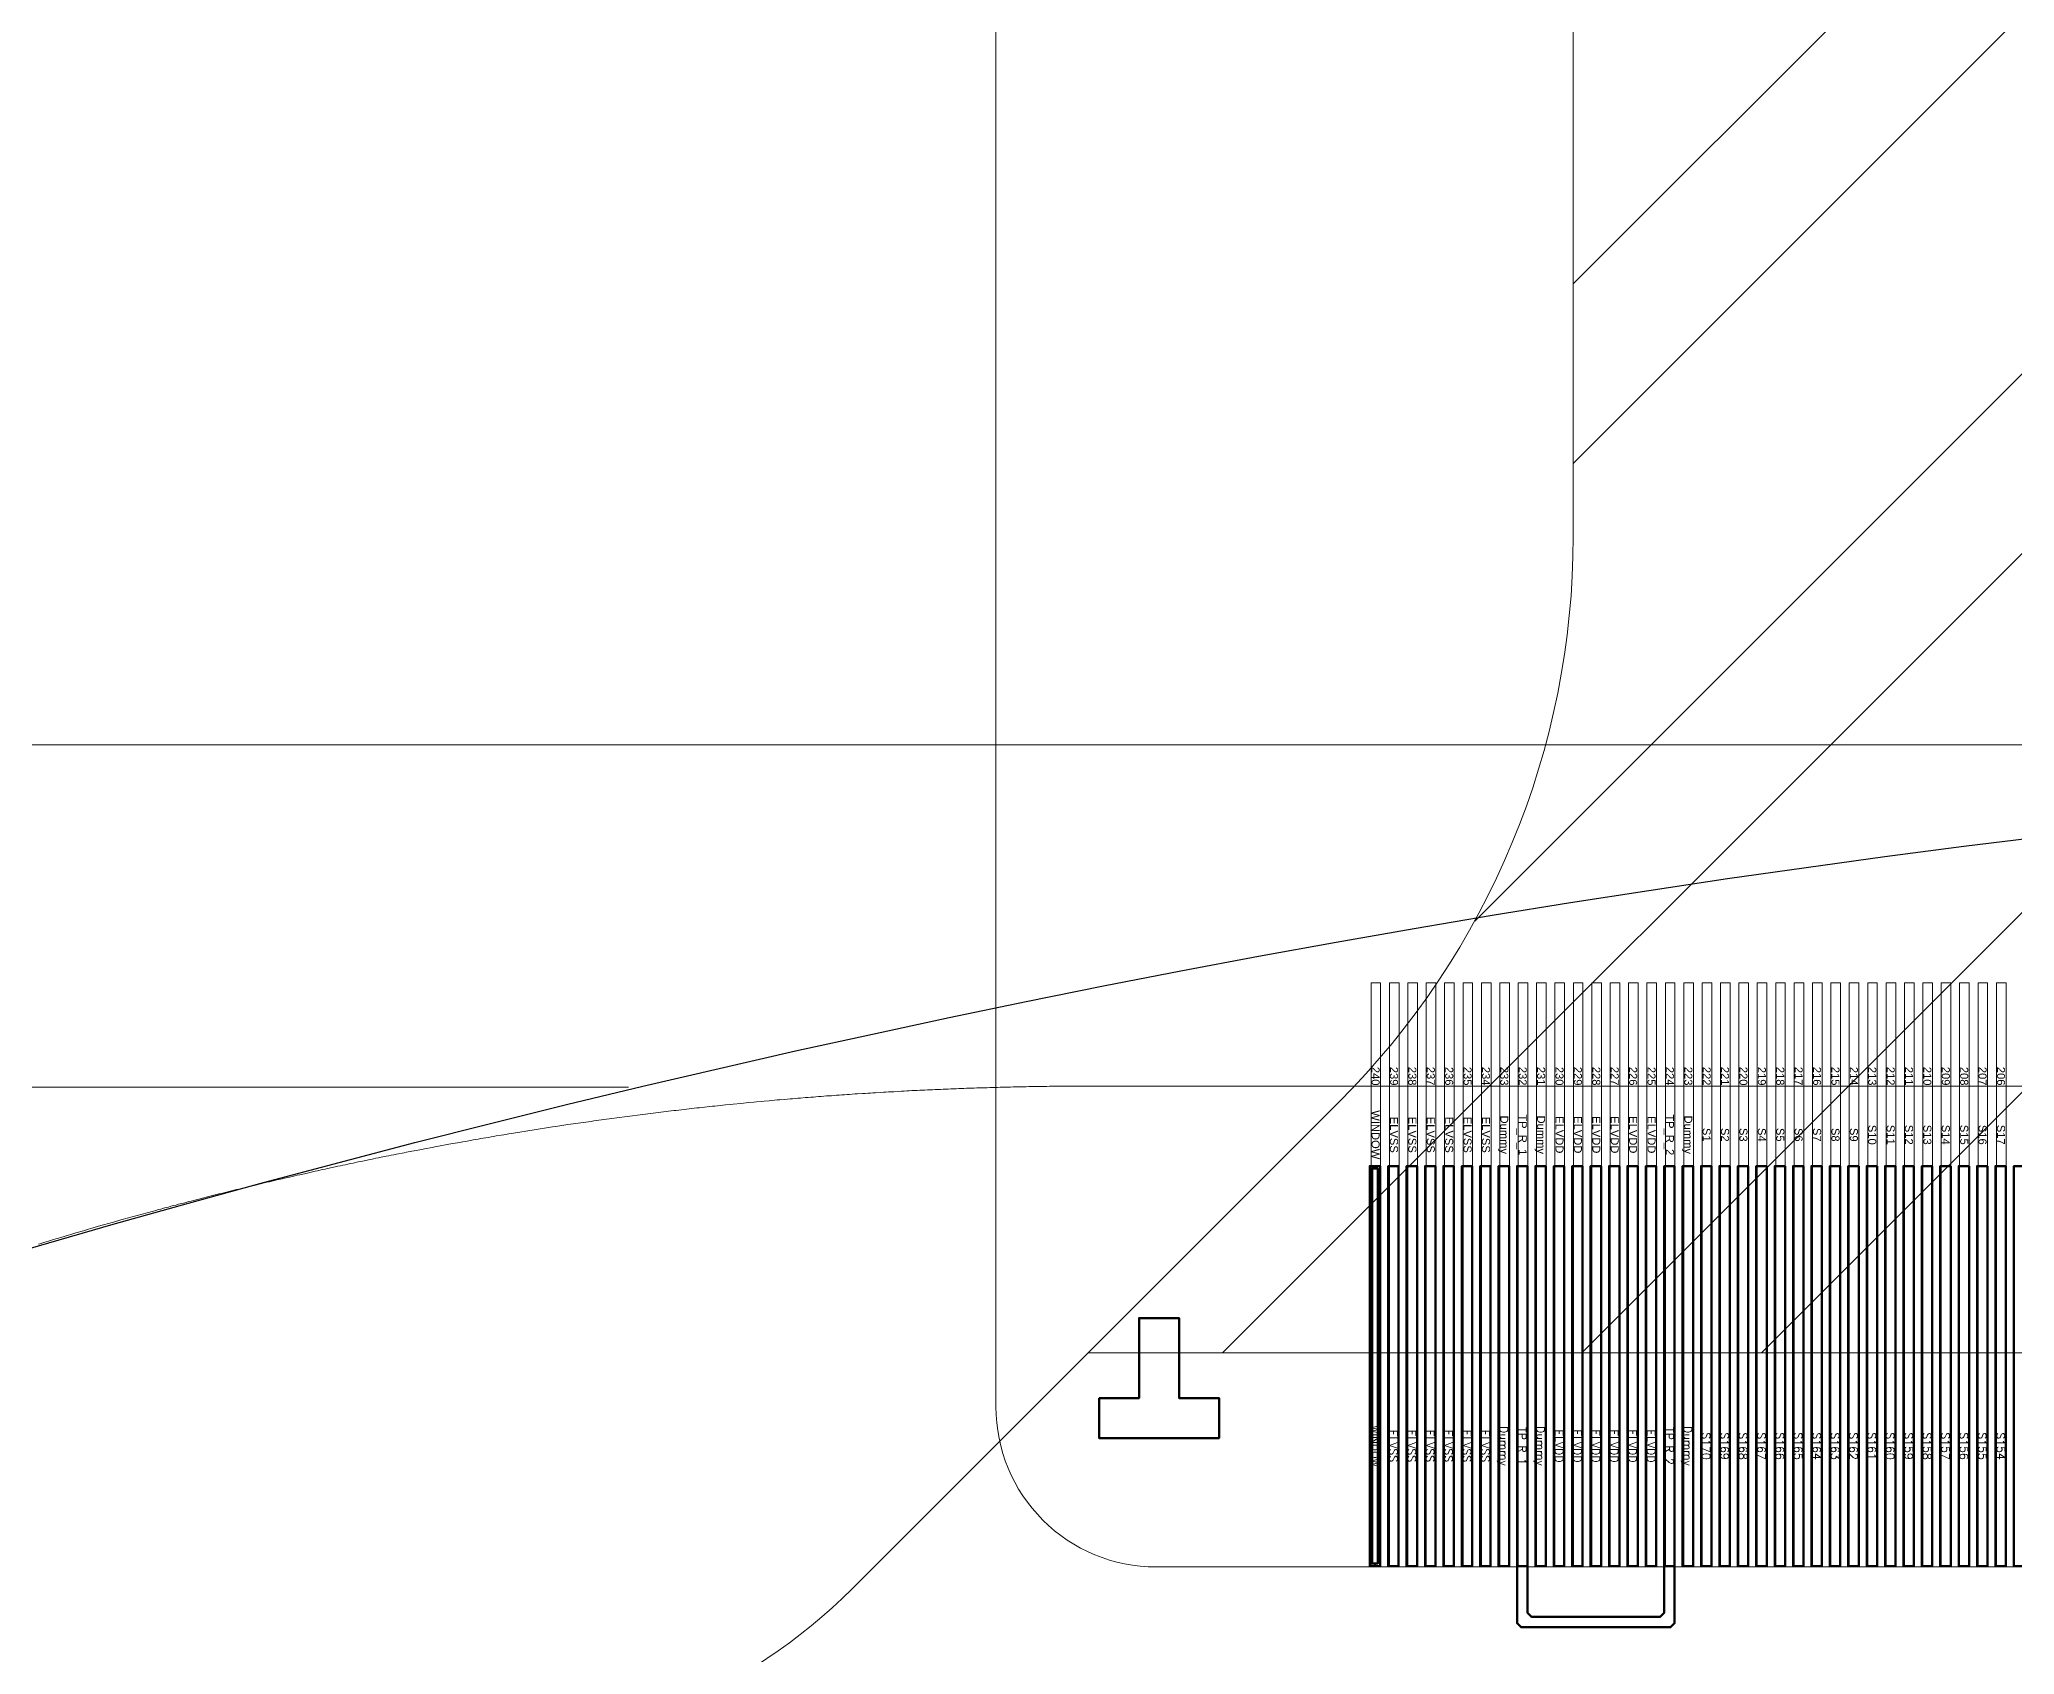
# Model space of a CAD drawing. Header units: millimetres. Extents: x 1403 to 2381, y 158 to 387.
# Drawn here: x 2187.608 to 2190.077, y 296.032 to 298.051 of the extents above; entities that cross this region are included whole.
import ezdxf
from ezdxf.enums import TextEntityAlignment as Align

# ---------------------------------------------------------------- set-up
doc = ezdxf.new("R2010")
doc.units = ezdxf.units.MM
doc.layers.get('0').update_dxf_attribs({"lineweight": 5})
doc.layers.get('Defpoints').update_dxf_attribs({"lineweight": 5})
for name, color, linetype, lineweight in [('COF', 2, 'Continuous', 5), ('DIM', 3, 'Continuous', 5), ('FPC', 50, 'Continuous', 5), ('Gate1.drawing', 3, 'Continuous', 100), ('ITO', 2, 'Continuous', 5), ('Label.drawing', 7, 'Continuous', 100), ('Layout.drawing', 1, 'Continuous', 5), ('SD1.drawing', 30, 'Continuous', 100)]:
    doc.layers.add(name, color=color, linetype=linetype, lineweight=lineweight)
doc.layers.add('COVER LENS', color=6, linetype='Continuous')
doc.styles.add('MBC_Arial_Font', font='arial.ttf')
doc.styles.add('RD', font='ROMAND.shx', dxfattribs={"width": 0.8})
doc.styles.get("Standard").update_dxf_attribs({"font": 'txt', "bigfont": 'gbcbig.shx'})
doc.dimstyles.new('DIM', dxfattribs={"dimtxt": 1.5, "dimasz": 0.8, "dimexe": 0, "dimexo": 0.5, "dimgap": 0.11, "dimtad": 0, "dimzin": 1, "dimdsep": 46, "dimtxsty": 'RD', "dimcen": 0, "dimclrd": 256, "dimclre": 256, "dimclrt": 256, "dimadec": 0, "dimazin": 0, "dimtm": 1e-09, "dimtfac": 1, "dimtofl": 0, "dimtmove": 0, "dimatfit": 3, "dimfxl": 1, "dimlwe": -1, "dimarcsym": 0})

# ---------------------------------------------------------------- blocks, each defined once
blk = doc.blocks.new('cof_mark')
at = {"layer": 'SD1.drawing', "color": 30, "linetype": 'Continuous', "lineweight": 100}
blk.add_lwpolyline([(0, 0.1), (0.05, 0.1), (0.05, 0), (0.1, 0), (0.1, 0.1), (0.15, 0.1), (0.15, 0.15), (0, 0.15)], close=True, dxfattribs=at)
blk = doc.blocks.new('cof_unit')
at = {"layer": 'Gate1.drawing', "color": 3, "linetype": 'Continuous', "lineweight": 100}
blk.add_lwpolyline([(0, 0), (0.013, 0), (0.013, 0.5), (0, 0.5)], close=True, dxfattribs=at)
at = {"layer": 'SD1.drawing', "color": 30, "linetype": 'Continuous', "lineweight": 100}
blk.add_lwpolyline([(0, 0), (0.013, 0), (0.013, 0.5), (0, 0.5)], close=True, dxfattribs=at)
blk = doc.blocks.new('cof_window')
at = {"layer": 'SD1.drawing', "color": 30, "linetype": 'Continuous', "lineweight": 100}
blk.add_lwpolyline([(0, 0), (0.013, 0), (0.013, 0.5), (0.006275, 0.5), (0.006275, 0.497), (0.01, 0.497), (0.01, 0.003), (0.003, 0.003), (0.003, 0.497), (0.006275, 0.497), (0.006275, 0.5), (0, 0.5)], close=True, dxfattribs=at)
blk = doc.blocks.new('cof')
at = {"layer": 'Gate1.drawing', "color": 3, "linetype": 'Continuous', "lineweight": 100}
blk.add_lwpolyline([(5.142, 0.5), (5.142, 0.5585), (5.147, 0.5635), (5.308, 0.5635), (5.313, 0.5585), (5.313, 0.5), (5.326, 0.5), (5.326, 0.5715), (5.321, 0.5765), (5.134, 0.5765), (5.129, 0.5715), (5.129, 0.5)], close=True, dxfattribs=at)
at = {"color": 1, "linetype": 'Continuous', "lineweight": 100, "row_count": 1, "column_count": 118, "row_spacing": 0.5, "column_spacing": 0.023}
blk.add_blockref('cof_unit', (2.783, 0), dxfattribs=at)
at = {"color": 1, "linetype": 'Continuous', "lineweight": 100}
blk.add_blockref('cof_window', (5.497, 0), dxfattribs=at)
at = {"color": 1, "linetype": 'Continuous', "lineweight": 100, "xscale": -1}
blk.add_blockref('cof_mark', (5.8485, 0.19), dxfattribs=at)
at = {"layer": 'Label.drawing', "color": 7, "linetype": 'Continuous', "lineweight": 100}
for s, p in [('Dummy', (5.1125, 0.35)), ('TP_R_2', (5.1355, 0.35)), ('Dummy', (5.2965, 0.35)), ('Dummy', (5.3425, 0.35)), ('WINDOW', (5.5035, 0.35)), ('S154', (4.7215, 0.35)), ('S155', (4.7445, 0.35)), ('S156', (4.7675, 0.35)), ('S157', (4.7905, 0.35)), ('S158', (4.8135, 0.35)), ('S159', (4.8365, 0.35)), ('S160', (4.8595, 0.35)), ('S161', (4.8825, 0.35)), ('S162', (4.9055, 0.35)), ('S163', (4.9285, 0.35)), ('S164', (4.9515, 0.35)), ('S165', (4.9745, 0.35)), ('S166', (4.9975, 0.35)), ('S167', (5.0205, 0.35)), ('S168', (5.0435, 0.35)), ('S169', (5.0665, 0.35)), ('S170', (5.0895, 0.35)), ('ELVDD', (5.1585, 0.35)), ('ELVDD', (5.1815, 0.35)), ('ELVDD', (5.2045, 0.35)), ('ELVDD', (5.2275, 0.35)), ('ELVDD', (5.2505, 0.35)), ('ELVDD', (5.2735, 0.35)), ('TP_R_1', (5.3195, 0.35)), ('ELVSS', (5.3655, 0.35)), ('ELVSS', (5.3885, 0.35)), ('ELVSS', (5.4115, 0.35)), ('ELVSS', (5.4345, 0.35)), ('ELVSS', (5.4575, 0.35)), ('ELVSS', (5.4805, 0.35))]:
    blk.add_text(s, height=0.01, rotation=90, dxfattribs=at).set_placement(p, align=Align.MIDDLE_CENTER)
blk = doc.blocks.new('main_pad')
at = {"color": 1, "linetype": 'Continuous', "lineweight": 100}
blk.add_blockref('cof', (-2.755, -15.2733), dxfattribs=at)
blk = doc.blocks.new('R104A3M-001-POL-V01-A')
at = {"layer": 'ITO', "linetype": 'Continuous', "lineweight": 5}
blk.add_lwpolyline([(670.1249, 331.0164), (670.128, 331.0173), (670.1311, 331.0183), (670.1342, 331.0192), (670.1373, 331.0202), (670.1435, 331.022), (670.1466, 331.023), (670.1497, 331.0239), (670.1529, 331.0249), (670.1622, 331.0276), (670.1653, 331.0286), (670.1715, 331.0304), (670.1747, 331.0313), (670.1778, 331.0322), (670.1809, 331.0332), (670.1871, 331.035), (670.1903, 331.0359), (670.2027, 331.0395), (670.2059, 331.0404), (670.2121, 331.0422), (670.2152, 331.043), (670.2184, 331.0439), (670.2277, 331.0466), (670.2309, 331.0475), (670.234, 331.0483), (670.2371, 331.0492), (670.2403, 331.0501), (670.2434, 331.0509), (670.2465, 331.0518), (670.2497, 331.0527), (670.2528, 331.0535), (670.2559, 331.0544), (670.2591, 331.0552), (670.2622, 331.0561), (670.2653, 331.0569), (670.2685, 331.0578), (670.2716, 331.0586), (670.2747, 331.0595), (670.2779, 331.0603), (670.281, 331.0612), (670.2842, 331.062), (670.2873, 331.0628), (670.2904, 331.0637), (670.2936, 331.0645), (670.2967, 331.0653), (670.2999, 331.0662), (670.3061, 331.0678), (670.3093, 331.0686), (670.3124, 331.0695), (670.3156, 331.0703), (670.3187, 331.0711), (670.3219, 331.0719), (670.325, 331.0727), (670.3282, 331.0735), (670.3313, 331.0743), (670.3345, 331.0751), (670.3376, 331.0759), (670.3408, 331.0767), (670.3439, 331.0775), (670.3471, 331.0783), (670.3502, 331.0791), (670.3534, 331.0799), (670.3565, 331.0807), (670.3597, 331.0815), (670.3628, 331.0822), (670.366, 331.083), (670.3691, 331.0838), (670.3723, 331.0846), (670.3754, 331.0853), (670.3818, 331.0869), (670.3849, 331.0876), (670.3881, 331.0884), (670.3912, 331.0892), (670.3944, 331.0899), (670.3975, 331.0907), (670.4007, 331.0914), (670.4039, 331.0922), (670.407, 331.0929), (670.4102, 331.0937), (670.4134, 331.0944), (670.4165, 331.0952), (670.4197, 331.0959), (670.4228, 331.0967), (670.4292, 331.0981), (670.4323, 331.0989), (670.4387, 331.1003), (670.4418, 331.101), (670.445, 331.1018), (670.4482, 331.1025), (670.4513, 331.1032), (670.4609, 331.1053), (670.464, 331.106), (670.4672, 331.1067), (670.4704, 331.1075), (670.4735, 331.1082), (670.4799, 331.1096), (670.4831, 331.1102), (670.4862, 331.1109), (670.4958, 331.113), (670.4989, 331.1137), (670.5021, 331.1144), (670.5053, 331.115), (670.5085, 331.1157), (670.5116, 331.1164), (670.5148, 331.1171), (670.518, 331.1177), (670.5244, 331.1191), (670.5275, 331.1197), (670.5339, 331.1211), (670.5371, 331.1217), (670.5403, 331.1224), (670.5435, 331.123), (670.5466, 331.1237), (670.5498, 331.1243), (670.553, 331.125), (670.5594, 331.1262), (670.5626, 331.1269), (670.5657, 331.1275), (670.5689, 331.1281), (670.5721, 331.1288), (670.5817, 331.1306), (670.5849, 331.1313), (670.5913, 331.1325), (670.5944, 331.1331), (670.604, 331.1349), (670.6072, 331.1356), (670.6168, 331.1374), (670.62, 331.1379), (670.6424, 331.1421), (670.6456, 331.1426), (670.6487, 331.1432), (670.6551, 331.1444), (670.6583, 331.1449), (670.6647, 331.1461), (670.6679, 331.1466), (670.6711, 331.1472), (670.6743, 331.1477), (670.6775, 331.1483), (670.6807, 331.1488), (670.6839, 331.1494), (670.6872, 331.1499), (670.6904, 331.1505), (670.6936, 331.151), (670.6968, 331.1516), (670.7032, 331.1526), (670.7064, 331.1532), (670.7128, 331.1542), (670.716, 331.1548), (670.7288, 331.1568), (670.732, 331.1574), (670.7384, 331.1584), (670.7417, 331.1589), (670.7673, 331.1629), (670.7706, 331.1634), (670.7738, 331.1638), (670.7866, 331.1658), (670.7898, 331.1662), (670.793, 331.1667), (670.7963, 331.1672), (670.7995, 331.1676), (670.8059, 331.1686), (670.8091, 331.169), (670.8123, 331.1695), (670.8156, 331.1699), (670.8188, 331.1704), (670.822, 331.1708), (670.8252, 331.1713), (670.8284, 331.1717), (670.8316, 331.1722), (670.8349, 331.1726), (670.8381, 331.173), (670.8413, 331.1735), (670.8477, 331.1743), (670.851, 331.1748), (670.8574, 331.1756), (670.8606, 331.1761), (670.8639, 331.1765), (670.8767, 331.1781), (670.88, 331.1785), (670.8896, 331.1797), (670.8929, 331.1801), (670.9025, 331.1813), (670.9058, 331.1817), (670.9154, 331.1829), (670.9187, 331.1833), (670.9219, 331.1836), (670.9283, 331.1844), (670.9316, 331.1848), (670.9348, 331.1851), (670.938, 331.1855), (670.9413, 331.1859), (670.9445, 331.1862), (670.9477, 331.1866), (670.9509, 331.1869), (670.9542, 331.1873), (670.9574, 331.1876), (670.9606, 331.188), (670.9639, 331.1883), (670.9671, 331.1887), (670.9703, 331.189), (670.9736, 331.1894), (670.98, 331.19), (670.9833, 331.1904), (670.9897, 331.191), (670.993, 331.1914), (671.0026, 331.1923), (671.0059, 331.1926), (671.0091, 331.193), (671.0124, 331.1933), (671.0188, 331.1939), (671.0221, 331.1942), (671.0285, 331.1948), (671.0318, 331.1951), (671.0382, 331.1957), (671.0415, 331.196), (671.0479, 331.1966), (671.0512, 331.1968), (671.0576, 331.1974), (671.0609, 331.1977), (671.0641, 331.198), (671.0674, 331.1982), (671.0738, 331.1988), (671.0771, 331.199), (671.0835, 331.1996), (671.0868, 331.1998), (671.09, 331.2001), (671.0933, 331.2003), (671.0965, 331.2006), (671.0997, 331.2008), (671.103, 331.2011), (671.1062, 331.2013), (671.1095, 331.2016), (671.1159, 331.202), (671.1192, 331.2023), (671.1224, 331.2025), (671.1257, 331.2027), (671.1289, 331.203), (671.1321, 331.2032), (671.1354, 331.2034), (671.1386, 331.2036), (671.1419, 331.2039), (671.1451, 331.2041), (671.1484, 331.2043), (671.1548, 331.2047), (671.1581, 331.2049), (671.1613, 331.2051), (671.1646, 331.2053), (671.1678, 331.2055), (671.1711, 331.2057), (671.1775, 331.2061), (671.1808, 331.2063), (671.184, 331.2065), (671.1873, 331.2067), (671.1905, 331.2069), (671.1938, 331.207), (671.2002, 331.2074), (671.2035, 331.2076), (671.2067, 331.2078), (671.21, 331.2079), (671.2132, 331.2081), (671.2165, 331.2083), (671.2197, 331.2084), (671.223, 331.2086), (671.2262, 331.2087), (671.2294, 331.2089), (671.2327, 331.209), (671.2359, 331.2092), (671.2392, 331.2093), (671.2424, 331.2095), (671.2457, 331.2096), (671.2489, 331.2098), (671.2522, 331.2099), (671.2554, 331.2101), (671.2587, 331.2102), (671.2619, 331.2103), (671.2652, 331.2105), (671.2716, 331.2107), (671.2749, 331.2108), (671.2781, 331.2109), (671.2814, 331.2111), (671.2846, 331.2112), (671.2879, 331.2113), (671.2911, 331.2114), (671.2944, 331.2115), (671.2976, 331.2116), (671.3009, 331.2117), (671.3041, 331.2118), (671.3074, 331.2119), (671.3106, 331.212), (671.3139, 331.2121), (671.3171, 331.2122), (671.3204, 331.2123), (671.3236, 331.2124), (671.3269, 331.2125), (671.3301, 331.2126), (671.3333, 331.2126), (671.3366, 331.2127), (671.3398, 331.2128), (671.3431, 331.2129), (671.3463, 331.2129), (671.3496, 331.213), (671.3528, 331.2131), (671.3561, 331.2131), (671.3593, 331.2132), (671.3626, 331.2133), (671.3658, 331.2133), (671.3691, 331.2134), (671.3723, 331.2134), (671.3756, 331.2135), (671.3788, 331.2135), (671.3821, 331.2136), (671.3853, 331.2136), (671.3886, 331.2137), (671.3951, 331.2137), (671.3983, 331.2138), (671.4048, 331.2138), (671.4081, 331.2139), (671.4211, 331.2139), (671.4243, 331.214), (677.6633, 331.214)], dxfattribs=at)
at = {"color": 1, "linetype": 'Continuous', "lineweight": 5, "rotation": 180}
blk.add_blockref('main_pad', (674.5438, 315.8407), dxfattribs=at)
blk = doc.blocks.new('*D35')
at = {"layer": 'Defpoints', "color": 0, "lineweight": 5, "transparency": 16777216}
for p in [(2188.8447, 296.7417), (2165.9637, 266.7453), (2192.0104, 266.7453)]:
    blk.add_point(p, dxfattribs=at)
at = {"layer": 'DIM', "transparency": 16777216}
for p, q in [((2188.3447, 296.7417), (2165.9637, 296.7417)), ((2191.5104, 266.7453), (2165.9637, 266.7453))]:
    blk.add_line(p, q, dxfattribs=at)
at = {"layer": 'DIM', "lineweight": -2, "transparency": 16777216}
for p, q in [((2165.9637, 295.9417), (2165.9637, 293.6502)), ((2165.9637, 267.5453), (2165.9637, 269.0874))]:
    blk.add_line(p, q, dxfattribs=at)
at = {"layer": 'DIM', "lineweight": 5, "transparency": 16777216}
for points in [[(2165.8303, 295.9417), (2166.097, 295.9417), (2165.9637, 296.7417)], [(2165.8303, 267.5453), (2166.097, 267.5453), (2165.9637, 266.7453)]]:
    blk.add_solid(points, dxfattribs=at)
at = {"layer": 'DIM', "lineweight": 5, "transparency": 16777216, "insert": (2165.9637, 281.3688), "char_height": 1.5, "attachment_point": 5, "rotation": 90, "style": 'RD'}
blk.add_mtext('30.00±0.15(Panel Outline)', dxfattribs=at)
blk = doc.blocks.new('*D45')
at = {"layer": 'Defpoints', "color": 0, "lineweight": 5, "transparency": 16777216}
for p in [(2192.2925, 350.2241), (2165.9637, 296.7417), (2187.7929, 296.7417)]:
    blk.add_point(p, dxfattribs=at)
at = {"layer": 'DIM', "transparency": 16777216}
for p, q in [((2191.7925, 350.2241), (2165.9637, 350.2241)), ((2187.2929, 296.7417), (2165.9637, 296.7417))]:
    blk.add_line(p, q, dxfattribs=at)
at = {"layer": 'DIM', "lineweight": -2, "transparency": 16777216}
for p, q in [((2165.9637, 349.4241), (2165.9637, 328.1929)), ((2165.9637, 297.5417), (2165.9637, 318.7729))]:
    blk.add_line(p, q, dxfattribs=at)
at = {"layer": 'DIM', "lineweight": 5, "transparency": 16777216}
for points in [[(2165.8303, 349.4241), (2166.097, 349.4241), (2165.9637, 350.2241)], [(2165.8303, 297.5417), (2166.097, 297.5417), (2165.9637, 296.7417)]]:
    blk.add_solid(points, dxfattribs=at)
at = {"layer": 'DIM', "lineweight": 5, "transparency": 16777216, "insert": (2165.9637, 323.4829), "char_height": 1.5, "attachment_point": 5, "rotation": 90, "style": 'RD'}
blk.add_mtext('53.48±0.5', dxfattribs=at)
blk = doc.blocks.new('R104A3M-002-COF-V01-A')
at = {"layer": 'COF', "color": 4}
blk.add_lwpolyline([(450.2695, -65.0132), (456.3369, -65.0132, -0.414214), (456.5369, -65.2132), (456.5369, -67.9069, 0.26363), (456.6341, -68.0784), (458.0601, -68.9327, -0.26363), (458.3032, -69.3617), (458.3032, -72.2351, 0.201366), (458.3631, -72.3779), (459.5613, -73.5537, -0.201366), (459.6212, -73.6964), (459.6212, -76.3515, -0.414214), (459.4212, -76.5515), (447.1851, -76.5515, -0.414214), (446.9851, -76.3515), (446.9851, -73.6964, -0.201366), (447.0451, -73.5537), (448.2433, -72.3779, 0.201366), (448.3032, -72.2351), (448.3032, -69.3617, -0.26363), (448.5462, -68.9327), (449.9723, -68.0784, 0.26363), (450.0695, -67.9069), (450.0695, -65.2132, -0.414214)], format="xyb", close=True, dxfattribs=at)
at = {"layer": 'COF'}
for points in [[(455.2744, -65.0132), (455.2744, -65.7432), (455.2864, -65.7432), (455.2864, -65.0132)], [(455.2974, -65.0132), (455.2974, -65.7432), (455.3094, -65.7432), (455.3094, -65.0132)], [(455.3204, -65.0132), (455.3204, -65.7432), (455.3324, -65.7432), (455.3324, -65.0132)], [(455.3434, -65.0132), (455.3554, -65.0132), (455.3554, -65.7432), (455.3434, -65.7432)], [(455.3664, -65.0132), (455.3784, -65.0132), (455.3784, -65.7432), (455.3664, -65.7432)], [(455.3894, -65.0132), (455.4014, -65.0132), (455.4014, -65.7432), (455.3894, -65.7432)], [(455.4123, -65.0132), (455.4243, -65.0132), (455.4243, -65.7432), (455.4123, -65.7432)], [(455.4353, -65.0132), (455.4473, -65.0132), (455.4473, -65.7432), (455.4353, -65.7432)], [(455.4583, -65.0132), (455.4583, -65.7432), (455.4703, -65.7432), (455.4703, -65.0132)], [(455.4813, -65.0132), (455.4813, -65.7432), (455.4933, -65.7432), (455.4933, -65.0132)], [(455.5043, -65.0132), (455.5043, -65.7432), (455.5163, -65.7432), (455.5163, -65.0132)], [(455.5273, -65.0132), (455.5393, -65.0132), (455.5393, -65.7432), (455.5273, -65.7432)], [(455.5503, -65.0132), (455.5623, -65.0132), (455.5623, -65.7432), (455.5503, -65.7432)], [(455.5733, -65.0132), (455.5853, -65.0132), (455.5853, -65.7432), (455.5733, -65.7432)], [(455.5963, -65.0132), (455.6083, -65.0132), (455.6083, -65.7432), (455.5963, -65.7432)], [(455.6193, -65.0132), (455.6193, -65.7432), (455.6313, -65.7432), (455.6313, -65.0132)], [(455.6423, -65.0132), (455.6543, -65.0132), (455.6543, -65.7432), (455.6423, -65.7432)], [(455.6652, -65.0132), (455.6652, -65.7432), (455.6772, -65.7432), (455.6772, -65.0132)], [(455.6882, -65.0132), (455.7002, -65.0132), (455.7002, -65.7432), (455.6882, -65.7432)], [(455.7112, -65.0132), (455.7112, -65.7432), (455.7232, -65.7432), (455.7232, -65.0132)], [(455.7342, -65.0132), (455.7342, -65.7432), (455.7462, -65.7432), (455.7462, -65.0132)], [(455.7572, -65.0132), (455.7572, -65.7432), (455.7692, -65.7432), (455.7692, -65.0132)], [(455.7802, -65.0132), (455.7802, -65.7432), (455.7922, -65.7432), (455.7922, -65.0132)], [(455.8032, -65.0132), (455.8032, -65.7432), (455.8152, -65.7432), (455.8152, -65.0132)], [(455.8262, -65.0132), (455.8382, -65.0132), (455.8382, -65.7432), (455.8262, -65.7432)], [(455.8492, -65.0132), (455.8492, -65.7432), (455.8612, -65.7432), (455.8612, -65.0132)], [(455.8842, -65.0132), (455.8842, -65.7432), (455.8722, -65.7432), (455.8722, -65.0132)], [(455.9071, -65.0132), (455.8951, -65.0132), (455.8951, -65.7432), (455.9071, -65.7432)], [(455.9181, -65.0132), (455.9301, -65.0132), (455.9301, -65.7432), (455.9181, -65.7432)], [(455.9411, -65.0132), (455.9531, -65.0132), (455.9531, -65.7432), (455.9411, -65.7432)], [(455.9641, -65.7432), (455.9761, -65.7432), (455.9761, -65.0132), (455.9641, -65.0132)], [(455.9871, -65.7432), (455.9991, -65.7432), (455.9991, -65.0132), (455.9871, -65.0132)], [(456.0101, -65.7432), (456.0101, -65.0132), (456.0221, -65.0132), (456.0221, -65.7432)], [(456.0331, -65.7432), (456.0331, -65.0132), (456.0451, -65.0132), (456.0451, -65.7432)], [(456.0561, -65.7432), (456.0681, -65.7432), (456.0681, -65.0132), (456.0561, -65.0132)], [(456.3082, -65.2243), (456.3082, -65.3243), (456.3582, -65.3243), (456.3582, -65.2243), (456.4082, -65.2243), (456.4082, -65.1743), (456.2582, -65.1743), (456.2582, -65.2243)]]:
    blk.add_lwpolyline(points, close=True, dxfattribs=at)
at = {"layer": 'COF', "color": 6, "ltscale": 10, "style": 'MBC_Arial_Font'}
for s, p in [('Dummy', (455.6765, -65.5534)), ('TP_R_2', (455.6995, -65.5534)), ('ELVDD', (455.7225, -65.5534)), ('ELVDD', (455.7455, -65.5534)), ('ELVDD', (455.7685, -65.5534)), ('ELVDD', (455.7915, -65.5534)), ('ELVDD', (455.8145, -65.5534)), ('ELVDD', (455.8375, -65.5534)), ('Dummy', (455.8605, -65.5534)), ('TP_R_1', (455.8835, -65.5534)), ('Dummy', (455.9065, -65.5534)), ('ELVSS', (455.9294, -65.5534)), ('ELVSS', (455.9524, -65.5534)), ('ELVSS', (455.9754, -65.5534)), ('ELVSS', (455.9984, -65.5534)), ('ELVSS', (456.0214, -65.5534)), ('ELVSS', (456.0444, -65.5534)), ('WINDOW', (456.0674, -65.5534)), ('S17', (455.2857, -65.5534)), ('S16', (455.3087, -65.5534)), ('S15', (455.3317, -65.5534)), ('S14', (455.3547, -65.5534)), ('S13', (455.3777, -65.5534)), ('S12', (455.4007, -65.5534)), ('S11', (455.4236, -65.5534)), ('S10', (455.4466, -65.5534)), ('S9', (455.4696, -65.5534)), ('S8', (455.4926, -65.5534)), ('S7', (455.5156, -65.5534)), ('S6', (455.5386, -65.5534)), ('S5', (455.5616, -65.5534)), ('S4', (455.5846, -65.5534)), ('S3', (455.6076, -65.5534)), ('S2', (455.6306, -65.5534)), ('S1', (455.6536, -65.5534)), ('206', (455.2857, -65.6267)), ('207', (455.3087, -65.6267)), ('208', (455.3317, -65.6267)), ('209', (455.3547, -65.6267)), ('210', (455.3777, -65.6267)), ('211', (455.4007, -65.6267)), ('212', (455.4236, -65.6267)), ('213', (455.4466, -65.6267)), ('214', (455.4696, -65.6267)), ('215', (455.4926, -65.6267)), ('216', (455.5156, -65.6267)), ('217', (455.5386, -65.6267)), ('218', (455.5616, -65.6267)), ('219', (455.5846, -65.6267)), ('220', (455.6076, -65.6267)), ('221', (455.6306, -65.6267)), ('222', (455.6536, -65.6267)), ('223', (455.6765, -65.6267)), ('224', (455.6995, -65.6267)), ('225', (455.7225, -65.6267)), ('226', (455.7455, -65.6267)), ('227', (455.7685, -65.6267)), ('228', (455.7915, -65.6267)), ('229', (455.8145, -65.6267)), ('230', (455.8375, -65.6267)), ('231', (455.8605, -65.6267)), ('232', (455.8835, -65.6267)), ('233', (455.9065, -65.6267)), ('234', (455.9294, -65.6267)), ('235', (455.9524, -65.6267)), ('236', (455.9754, -65.6267)), ('237', (455.9984, -65.6267)), ('238', (456.0214, -65.6267)), ('239', (456.0444, -65.6267)), ('240', (456.0674, -65.6267))]:
    blk.add_text(s, height=0.01, rotation=90, dxfattribs=at).set_placement(p, align=Align.CENTER)
blk = doc.blocks.new('R104A3M-011-TFPC-V01-A')
at = {"lineweight": 5}
h = blk.add_hatch(dxfattribs=at)
h.set_pattern_fill('ANSI32', color=251, scale=0.05, angle=540)
h.set_pattern_definition([(225, (229.7556, -120.5629), (0.3367596, -0.3367596), []), (225, (229.5311, -120.5629), (0.3367596, -0.3367596), [])])
h.paths.add_polyline_path([(1668.8095, 296.4097), (1668.4963, 296.7229, -0.198912), (1668.2034, 297.43), (1668.2034, 299.4784), (1663.2034, 299.4784), (1663.2034, 297.43, -0.198912), (1662.9105, 296.7229), (1662.5972, 296.4097)])
at = {"color": 251, "lineweight": 5}
blk.add_lwpolyline([(1662.5972, 296.4097), (1668.8095, 296.4097), (1668.4963, 296.7229, -0.198912), (1668.2034, 297.43), (1668.2034, 299.4784), (1663.2034, 299.4784), (1663.2034, 297.43, -0.198912), (1662.9105, 296.7229)], format="xyb", close=True, dxfattribs=at)
at = {"layer": 'FPC', "lineweight": 5}
blk.add_lwpolyline([(1668.2034, 304.8241), (1668.2034, 297.43, 0.198912), (1668.4963, 296.7229), (1669.1045, 296.1147, 0.198912), (1669.5995, 295.9097), (1669.7364, 295.9097, -0.414214), (1670.0364, 295.6097), (1670.0364, 295.3523), (1661.4164, 295.3523), (1661.4164, 295.6097, -0.414214), (1661.7164, 295.9097), (1661.8073, 295.9097, 0.198912), (1662.3022, 296.1147), (1662.9105, 296.7229, 0.198912), (1663.2034, 297.43), (1663.2034, 301.9778, 0.414214)], format="xyb", dxfattribs=at)
blk = doc.blocks.new('*D52')
at = {"layer": 'Defpoints', "color": 0, "lineweight": 5, "transparency": 16777216}
for p in [(2192.0262, 297.1697), (2159.1317, 265.5697), (2192.0262, 265.5697)]:
    blk.add_point(p, dxfattribs=at)
at = {"layer": 'DIM', "transparency": 16777216}
for p, q in [((2191.5262, 297.1697), (2159.1317, 297.1697)), ((2191.5262, 265.5697), (2159.1317, 265.5697))]:
    blk.add_line(p, q, dxfattribs=at)
at = {"layer": 'DIM', "lineweight": -2, "transparency": 16777216}
for p, q in [((2159.1317, 296.3697), (2159.1317, 287.514)), ((2159.1317, 266.3697), (2159.1317, 275.2254))]:
    blk.add_line(p, q, dxfattribs=at)
at = {"layer": 'DIM', "lineweight": 5, "transparency": 16777216}
for points in [[(2158.9984, 296.3697), (2159.265, 296.3697), (2159.1317, 297.1697)], [(2158.9984, 266.3697), (2159.265, 266.3697), (2159.1317, 265.5697)]]:
    blk.add_solid(points, dxfattribs=at)
at = {"layer": 'DIM', "lineweight": 5, "transparency": 16777216, "insert": (2159.1317, 281.3697), "char_height": 1.5, "attachment_point": 5, "rotation": 90, "style": 'RD'}
blk.add_mtext('\\A1;31.60{\\H0.900000;\\S+0.03^ -0.05;}(OD)', dxfattribs=at)
blk = doc.blocks.new('*D57')
at = {"layer": 'Defpoints', "color": 0, "lineweight": 5, "transparency": 16777216}
for p in [(2163.1582, 297.1697), (2192.0262, 297.1697), (2192.0262, 294.6439)]:
    blk.add_point(p, dxfattribs=at)
at = {"layer": 'DIM', "lineweight": -2, "transparency": 16777216}
for p, q in [((2163.1582, 297.1697), (2163.1582, 297.9697)), ((2163.1582, 295.4439), (2163.1582, 296.3697))]:
    blk.add_line(p, q, dxfattribs=at)
at = {"layer": 'DIM', "transparency": 16777216}
for p, q in [((2191.5262, 297.1697), (2163.1582, 297.1697)), ((2191.5262, 294.6439), (2163.1582, 294.6439))]:
    blk.add_line(p, q, dxfattribs=at)
at = {"layer": 'DIM', "lineweight": 5, "transparency": 16777216}
for points in [[(2163.0249, 296.3697), (2163.2916, 296.3697), (2163.1582, 297.1697)], [(2163.0249, 295.4439), (2163.2916, 295.4439), (2163.1582, 294.6439)]]:
    blk.add_solid(points, dxfattribs=at)
at = {"layer": 'DIM', "lineweight": 5, "transparency": 16777216, "insert": (2163.1582, 301.9368), "char_height": 1.5, "attachment_point": 5, "rotation": 90, "style": 'RD'}
blk.add_mtext('2.53%%P0.1', dxfattribs=at)
blk = doc.blocks.new('R104A3M-011-SW1147H-CVL-V01-A')
at = {"layer": 'COVER LENS'}
blk.add_circle((1928.6699, 314.3983), 15.8, dxfattribs=at)

msp = doc.modelspace()

# ---------------------------------------------------------------- block references
at = {"layer": 'DIM', "lineweight": 5}
for name, p in [('R104A3M-011-TFPC-V01-A', (526.322, 0)), ('R104A3M-011-SW1147H-CVL-V01-A', (263.3562, -33.0286))]:
    msp.add_blockref(name, p, dxfattribs=at)
at = {"layer": 'DIM', "lineweight": 5, "rotation": 180}
msp.add_blockref('R104A3M-002-COF-V01-A', (2645.3408, 231.1287), dxfattribs=at)
at = {"layer": 'Layout.drawing', "lineweight": 5}
msp.add_blockref('R104A3M-001-POL-V01-A', (1517.4824, -34.471), dxfattribs=at)

# ---------------------------------------------------------------- dimensions: what is measured, and where the dimension line sits
at = {"layer": 'DIM', "lineweight": 5}
dim = msp.add_linear_dim(base=(2165.9637, 296.7417), p1=(2192.2925, 350.2241), p2=(2187.7929, 296.7417), angle=270, dimstyle='DIM', override={"dimtol": 1, "dimtp": 0.5, "dimtm": 0.5, "dimfxl": 0.8, "dimarcsym": 1}, dxfattribs=at)
dim.commit()
dim.dimension.update_dxf_attribs({"geometry": '*D45', "text_midpoint": (2165.9637, 323.4829)})
for base, p1, p2, text, override, picture, middle in [((2163.1582, 297.1697), (2192.0262, 294.6439), (2192.0262, 297.1697), '<>%%P0.1', {"dimtxt": 1.5, "dimfxl": 0.8, "dimarcsym": 1}, '*D57', (2163.1582, 301.9368)), ((2159.1317, 265.5697), (2192.0262, 297.1697), (2192.0262, 265.5697), '<>(OD)', {"dimtol": 1, "dimtp": 0.03, "dimtm": 0.05, "dimtfac": 0.6, "dimtdec": 3, "dimfxl": 0.8, "dimtolj": 1, "dimarcsym": 1}, '*D52', (2159.1317, 281.3697))]:
    dim = msp.add_linear_dim(base=base, p1=p1, p2=p2, angle=90, text=text, dimstyle='DIM', override=override, dxfattribs=at)
    dim.commit()
    dim.dimension.update_dxf_attribs({"geometry": picture, "text_midpoint": middle})
dim = msp.add_linear_dim(base=(2165.9637, 266.7453), p1=(2188.8447, 296.7417), p2=(2192.0104, 266.7453), angle=270, text='<>(Panel Outline)', dimstyle='DIM', override={"dimtol": 1, "dimtp": 0.15, "dimtm": 0.15}, dxfattribs=at)
dim.commit()
dim.dimension.update_dxf_attribs({"geometry": '*D35', "text_midpoint": (2165.9637, 281.3688), "dimtype": 160})

doc.saveas('drawing.dxf')
